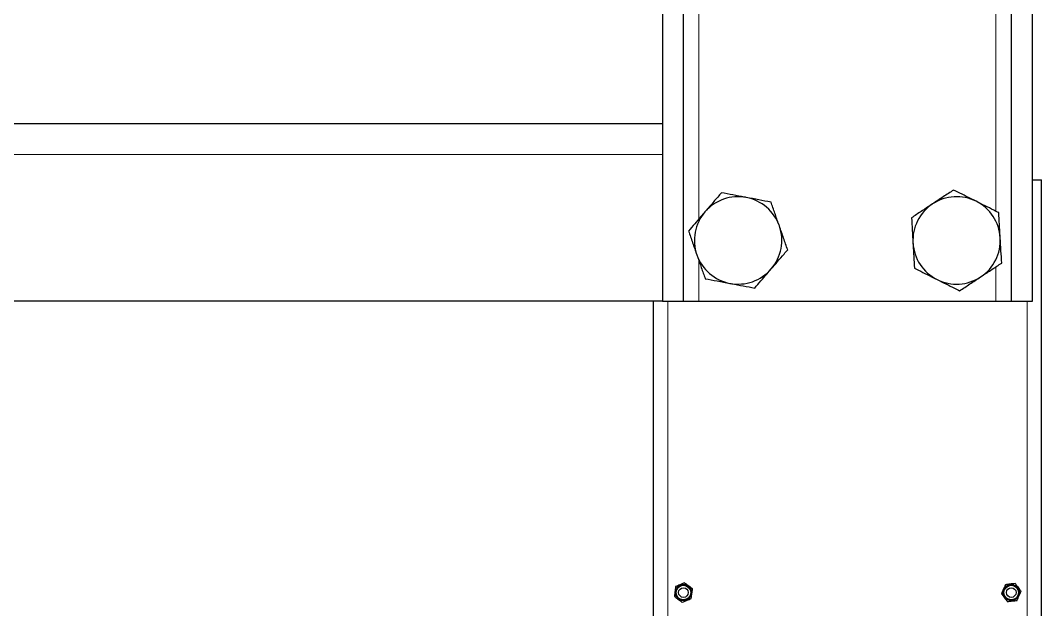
# Model space of a CAD drawing. Header units: millimetres. Extents: x 15 to 1184, y 5 to 836.
# Drawn here: x 522.2 to 606.3, y 475.9 to 524.5 of the extents above; entities that cross this region are included whole.
import ezdxf

# ---------------------------------------------------------------- set-up
doc = ezdxf.new("R2010")
doc.units = ezdxf.units.MM

msp = doc.modelspace()

# ---------------------------------------------------------------- linework, layer by layer
at = {"color": 7, "linetype": 'Continuous', "lineweight": 25}
for p, q in [((575.058, 653.75), (575.058, 501.35)), ((576.801, 501.35), (576.801, 653.75)), ((603.796, 653.75), (603.796, 501.35)), ((605.538, 501.35), (605.538, 653.75)), ((575.058, 515.955), (440.438, 515.955)), ((605.538, 511.35), (606.298, 511.35)), ((606.298, 425.35), (606.298, 511.35)), ((575.058, 501.35), (440.438, 501.35)), ((574.298, 501.35), (574.298, 425.35)), ((575.058, 501.35), (576.801, 501.35)), ((576.801, 501.35), (578.071, 501.35)), ((578.071, 501.35), (602.526, 501.35)), ((602.526, 501.35), (603.796, 501.35)), ((603.796, 501.35), (605.538, 501.35))]:
    msp.add_line(p, q, dxfattribs=at)
at = {"color": 8, "linetype": 'Continuous', "lineweight": 18}
for p, q in [((578.071, 508.118), (578.071, 653.75)), ((602.526, 508.759), (602.526, 653.75)), ((440.438, 513.415), (575.058, 513.415)), ((578.071, 501.35), (578.071, 504.673)), ((602.526, 501.35), (602.526, 504.165)), ((575.498, 501.35), (575.498, 425.35)), ((605.098, 425.35), (605.098, 501.35))]:
    msp.add_line(p, q, dxfattribs=at)
at = {"color": 7, "linetype": 'Continuous', "lineweight": 25}
for centre, radius in [((576.798, 477.35), 0.665), ((576.798, 477.35), 0.6), ((603.798, 477.35), 0.665), ((603.798, 477.35), 0.6), ((576.798, 477.35), 0.4), ((603.798, 477.35), 0.4)]:
    msp.add_circle(centre, radius, dxfattribs=at)
for centre, start, end in [((581.298, 506.35), 79.277, 139.277), ((581.298, 506.35), 19.277, 79.277), ((599.298, 506.35), 63.39184, 123.39184), ((599.298, 506.35), 123.39184, 183.39184), ((599.298, 506.35), 3.39184, 63.39184), ((581.298, 506.35), 139.277, 199.277), ((581.298, 506.35), 319.277, 19.277), ((599.298, 506.35), 303.39184, 3.39184), ((599.298, 506.35), 183.39184, 243.39184), ((581.298, 506.35), 199.277, 259.277), ((581.298, 506.35), 259.277, 319.277), ((599.298, 506.35), 243.39184, 303.39184)]:
    msp.add_arc(centre, 3.6, start, end, dxfattribs=at)
for points, knots in [([(579.926, 510.273), (579.826, 510.157), (579.555, 509.843), (579.103, 509.318), (578.748, 508.906), (578.57, 508.698)], [0, 0, 0, 0, 0.226661, 0.610851, 1, 1, 1, 1]), ([(581.968, 509.887), (581.92, 509.896), (581.553, 509.965), (580.862, 510.096), (580.24, 510.214), (579.926, 510.273)], [0, 0, 0, 0, 0.070107, 0.530793, 1, 1, 1, 1]), ([(584.01, 509.5), (583.679, 509.563), (583.009, 509.69), (582.317, 509.821), (581.968, 509.887)], [0, 0, 0, 0, 0.4954578, 1, 1, 1, 1]), ([(599.052, 510.499), (598.77, 510.313), (598.202, 509.938), (597.614, 509.551), (597.317, 509.355)], [0, 0, 0, 0, 0.4954578, 1, 1, 1, 1]), ([(600.911, 509.568), (600.757, 509.645), (600.367, 509.84), (599.743, 510.153), (599.283, 510.383), (599.052, 510.499)], [0, 0, 0, 0, 0.24418, 0.620037, 1, 1, 1, 1]), ([(584.696, 507.538), (584.68, 507.585), (584.557, 507.937), (584.325, 508.601), (584.116, 509.198), (584.01, 509.5)], [0, 0, 0, 0, 0.070108, 0.530793, 1, 1, 1, 1]), ([(597.317, 509.355), (597.276, 509.328), (596.964, 509.123), (596.377, 508.736), (595.848, 508.387), (595.582, 508.211)], [0, 0, 0, 0, 0.070107, 0.530794, 1, 1, 1, 1]), ([(602.769, 508.637), (602.632, 508.706), (602.261, 508.892), (601.642, 509.202), (601.155, 509.446), (600.911, 509.568)], [0, 0, 0, 0, 0.22666, 0.61085, 1, 1, 1, 1]), ([(578.57, 508.698), (578.458, 508.568), (578.173, 508.238), (577.718, 507.708), (577.382, 507.319), (577.214, 507.123)], [0, 0, 0, 0, 0.244183, 0.620039, 1, 1, 1, 1]), ([(595.582, 508.211), (595.602, 507.874), (595.642, 507.194), (595.684, 506.491), (595.705, 506.137)], [0, 0, 0, 0, 0.495459, 1, 1, 1, 1]), ([(602.892, 506.563), (602.889, 506.612), (602.867, 506.984), (602.825, 507.686), (602.788, 508.318), (602.769, 508.637)], [0, 0, 0, 0, 0.070107, 0.530792, 1, 1, 1, 1]), ([(585.383, 505.576), (585.271, 505.895), (585.046, 506.538), (584.814, 507.203), (584.696, 507.538)], [0, 0, 0, 0, 0.495457, 1, 1, 1, 1]), ([(577.214, 507.123), (577.325, 506.804), (577.55, 506.161), (577.783, 505.496), (577.9, 505.161)], [0, 0, 0, 0, 0.495458, 1, 1, 1, 1]), ([(603.015, 504.488), (602.995, 504.825), (602.955, 505.505), (602.913, 506.208), (602.892, 506.563)], [0, 0, 0, 0, 0.495456, 1, 1, 1, 1]), ([(584.027, 504.001), (584.203, 504.206), (584.558, 504.618), (585.01, 505.143), (585.282, 505.46), (585.383, 505.576)], [0, 0, 0, 0, 0.38387, 0.773339, 1, 1, 1, 1]), ([(595.705, 506.137), (595.707, 506.087), (595.73, 505.715), (595.771, 505.013), (595.809, 504.381), (595.827, 504.062)], [0, 0, 0, 0, 0.070107, 0.530795, 1, 1, 1, 1]), ([(577.9, 505.161), (577.916, 505.115), (578.04, 504.762), (578.272, 504.098), (578.481, 503.501), (578.586, 503.199)], [0, 0, 0, 0, 0.070105, 0.530793, 1, 1, 1, 1]), ([(582.671, 502.426), (582.837, 502.62), (583.173, 503.009), (583.628, 503.538), (583.915, 503.871), (584.027, 504.001)], [0, 0, 0, 0, 0.376182, 0.755818, 1, 1, 1, 1]), ([(595.827, 504.062), (596.056, 503.947), (596.516, 503.717), (597.14, 503.404), (597.532, 503.208), (597.686, 503.131)], [0, 0, 0, 0, 0.376182, 0.755819, 1, 1, 1, 1]), ([(601.28, 503.344), (601.321, 503.371), (601.632, 503.576), (602.219, 503.963), (602.748, 504.312), (603.015, 504.488)], [0, 0, 0, 0, 0.070107, 0.530793, 1, 1, 1, 1]), ([(578.586, 503.199), (578.918, 503.136), (579.587, 503.01), (580.279, 502.878), (580.628, 502.812)], [0, 0, 0, 0, 0.4954578, 1, 1, 1, 1]), ([(597.686, 503.131), (597.927, 503.01), (598.414, 502.766), (599.033, 502.456), (599.407, 502.269), (599.544, 502.2)], [0, 0, 0, 0, 0.383871, 0.77334, 1, 1, 1, 1]), ([(599.544, 502.2), (599.826, 502.386), (600.395, 502.761), (600.983, 503.148), (601.28, 503.344)], [0, 0, 0, 0, 0.4954575, 1, 1, 1, 1]), ([(580.628, 502.812), (580.677, 502.803), (581.043, 502.734), (581.735, 502.603), (582.357, 502.485), (582.671, 502.426)], [0, 0, 0, 0, 0.070107, 0.530793, 1, 1, 1, 1]), ([(576.153, 477.836), (576.135, 477.693), (576.102, 477.425), (576.069, 477.158), (576.054, 477.034)], [0, 0, 0, 0, 0.534702, 1, 1, 1, 1]), ([(576.897, 478.152), (576.764, 478.095), (576.515, 477.99), (576.268, 477.885), (576.153, 477.836)], [0, 0, 0, 0, 0.534702, 1, 1, 1, 1]), ([(576.897, 478.152), (576.98, 478.09), (577.171, 477.945), (577.393, 477.778), (577.521, 477.681), (577.542, 477.665)], [0, 0, 0, 0, 0.388049, 0.89876, 1, 1, 1, 1]), ([(603.317, 477.999), (603.259, 477.866), (603.152, 477.619), (603.045, 477.372), (602.995, 477.257)], [0, 0, 0, 0, 0.5347013, 1, 1, 1, 1]), ([(604.12, 478.091), (603.977, 478.075), (603.708, 478.044), (603.441, 478.013), (603.317, 477.999)], [0, 0, 0, 0, 0.534702, 1, 1, 1, 1]), ([(604.12, 478.091), (604.182, 478.008), (604.324, 477.816), (604.49, 477.592), (604.585, 477.463), (604.601, 477.442)], [0, 0, 0, 0, 0.388049, 0.898761, 1, 1, 1, 1]), ([(576.054, 477.034), (576.137, 476.972), (576.328, 476.828), (576.55, 476.66), (576.678, 476.563), (576.699, 476.547)], [0, 0, 0, 0, 0.388048, 0.89876, 1, 1, 1, 1]), ([(577.444, 476.863), (577.461, 477.006), (577.494, 477.274), (577.527, 477.541), (577.542, 477.665)], [0, 0, 0, 0, 0.534703, 1, 1, 1, 1]), ([(602.995, 477.257), (603.057, 477.174), (603.199, 476.982), (603.365, 476.759), (603.461, 476.629), (603.476, 476.608)], [0, 0, 0, 0, 0.388048, 0.898761, 1, 1, 1, 1]), ([(604.279, 476.7), (604.337, 476.833), (604.444, 477.08), (604.551, 477.327), (604.601, 477.442)], [0, 0, 0, 0, 0.534704, 1, 1, 1, 1]), ([(576.699, 476.547), (576.832, 476.604), (577.081, 476.709), (577.328, 476.814), (577.444, 476.863)], [0, 0, 0, 0, 0.5347029, 1, 1, 1, 1]), ([(603.476, 476.608), (603.62, 476.624), (603.888, 476.655), (604.155, 476.686), (604.279, 476.7)], [0, 0, 0, 0, 0.534704, 1, 1, 1, 1])]:
    msp.add_open_spline(points, degree=3, knots=knots, dxfattribs=at)

doc.saveas('drawing.dxf')
